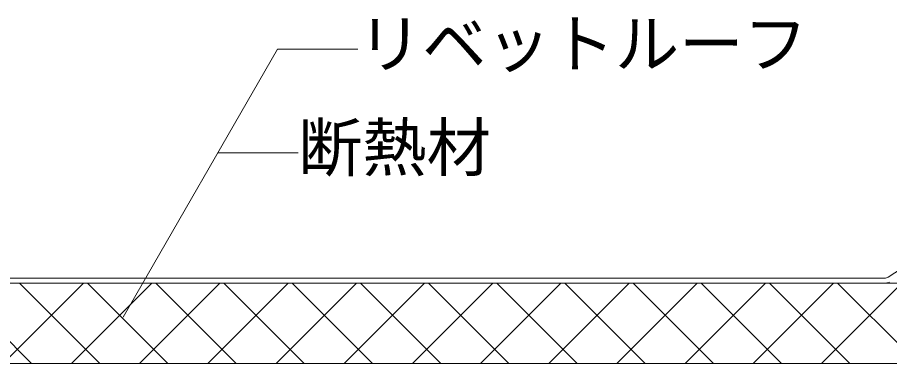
# Model space of a CAD drawing. Units: millimetres, scale not verified. Extents: x -675 to 675, y -471 to 460.
# Drawn here: x 0 to 271.3, y -25.6 to 81.9 of the extents above; entities that cross this region are included whole.
import ezdxf
from ezdxf.enums import TextEntityAlignment as Align

# ---------------------------------------------------------------- set-up
doc = ezdxf.new("R2010")
doc.units = ezdxf.units.MM
doc.header["$LTSCALE"] = 5
for name, color, linetype, lineweight in [('1-3_断熱材', 30, 'Continuous', 18), ('1-4_リベットルーフ', 6, 'Continuous', 18), ('E-E', 7, 'Continuous', 18)]:
    doc.layers.add(name, color=color, linetype=linetype, lineweight=lineweight)
doc.styles.add('ＭＳ ゴシック', font='')
doc.styles.get('ＭＳ ゴシック').set_extended_font_data('MS Gothic')

msp = doc.modelspace()

# ---------------------------------------------------------------- linework, layer by layer
at = {"layer": '1-3_断熱材', "color": 2}
for p, q in [((-249.805, -0.619), (414.107, -0.619)), ((-282.745, -25.619), (414.107, -25.619))]:
    msp.add_line(p, q, dxfattribs=at)
at = {"layer": '1-3_断熱材'}
for p, q in [((-20.594, -0.619), (4.406, -25.619)), ((-4.406, -25.619), (20.594, -0.619)), ((0.619, -0.619), (25.619, -25.619)), ((16.807, -25.619), (41.807, -0.619)), ((21.832, -0.619), (46.832, -25.619)), ((38.021, -25.619), (63.021, -0.619)), ((43.045, -0.619), (68.045, -25.619)), ((59.234, -25.619), (84.234, -0.619)), ((64.259, -0.619), (89.259, -25.619)), ((80.447, -25.619), (105.447, -0.619)), ((85.472, -0.619), (110.472, -25.619)), ((101.66, -25.619), (126.66, -0.619)), ((106.685, -0.619), (131.685, -25.619)), ((122.873, -25.619), (147.873, -0.619)), ((127.898, -0.619), (152.898, -25.619)), ((144.087, -25.619), (169.087, -0.619)), ((149.111, -0.619), (174.111, -25.619)), ((165.3, -25.619), (190.3, -0.619)), ((170.325, -0.619), (195.325, -25.619)), ((186.513, -25.619), (211.513, -0.619)), ((191.538, -0.619), (216.538, -25.619)), ((207.726, -25.619), (232.726, -0.619)), ((212.751, -0.619), (237.751, -25.619)), ((228.939, -25.619), (253.939, -0.619)), ((233.964, -0.619), (258.964, -25.619)), ((250.153, -25.619), (275.153, -0.619)), ((255.177, -0.619), (280.177, -25.619))]:
    msp.add_line(p, q, dxfattribs=at)
at = {"layer": '1-4_リベットルーフ'}
for p, q in [((276.834, 5.058), (270.899, 1.204)), ((-228.251, 0.881), (269.81, 0.881)), ((-228.826, -0.619), (270.254, -0.619))]:
    msp.add_line(p, q, dxfattribs=at)
for centre in [(269.81, 2.881), (270.254, 1.381)]:
    msp.add_arc(centre, 2, 270, 303.004, dxfattribs=at)
at = {"layer": 'E-E'}
for p, q in [((80.913, 72.009), (32.859, -11.222)), ((80.913, 72.009), (105.913, 72.009)), ((62.309, 39.786), (87.309, 39.786))]:
    msp.add_line(p, q, dxfattribs=at)

# ---------------------------------------------------------------- texts
at = {"layer": 'E-E', "style": 'ＭＳ ゴシック'}
for s, p in [('リベットルーフ', (105.913, 62.009)), ('断熱材', (87.309, 29.786))]:
    msp.add_text(s, height=14.66, dxfattribs=at).set_placement(p, align=Align.BOTTOM_LEFT)

doc.saveas('drawing.dxf')
